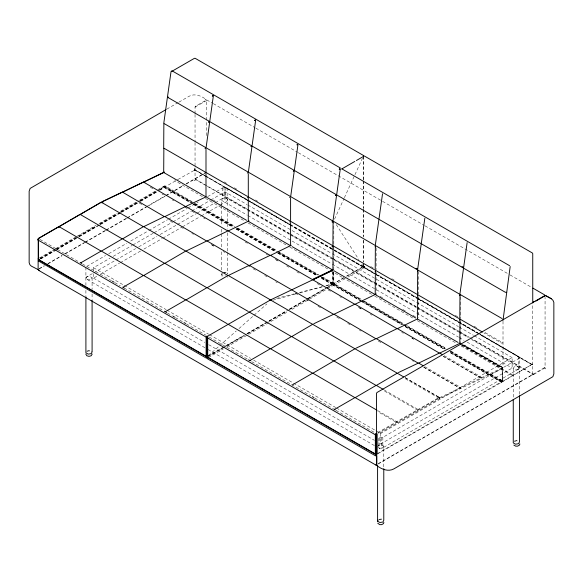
<?xml version="1.0" encoding="UTF-8"?>
<svg xmlns="http://www.w3.org/2000/svg" width="583" height="583" viewBox="0 0 583 583"><rect width="100%" height="100%" fill="white"/><g stroke="black" fill="none" stroke-linecap="round" stroke-linejoin="round"><path stroke-width="0.44" stroke-dasharray="2.92 2.19" d="M206.63 135.577L206.652 121.089M206.652 120.185L206.674 100.269L205.391 99.394L205.93 99.387M346.368 276.182L363.741 266.271L364.295 266.271L364.018 267.735L375.044 274.097M195.043 113.663L195.043 107.163L195.611 106.179L206.586 99.904L212.562 103.176M533.795 374.424L544.507 368.237L545.069 367.254L545.069 297.381M194.394 170.353L194.809 169.857L195.56 170.484L194.052 170.484L194.598 169.879M502.415 381.049L502.138 380.772L502.327 381.646L501.642 382.237L501.759 381.748L450.579 352.198M290.072 225.045L362.509 266.861L363.26 265.556L363.537 265.833L363.158 266.803L346.761 276.276M363.26 262.795L363.26 266.431L364.018 267.735L364.776 266.431L364.295 266.271M195.611 106.179L195.043 107.163M532.374 364.499L532.476 364.12M544.507 368.237L545.069 367.254M363.158 266.803L363.537 262.518M363.537 266.154L362.509 266.861L363.158 266.052M332.04 284.438L332.653 284.147L332.04 284.438L320.227 277.617M222.159 273.551L221.766 274.688L222.159 276.699M502.357 367.29L502.357 367.72L502.123 367.093L463.551 344.823M334.555 219.15L343.999 198.555M344.378 197.732L354.573 175.498M354.952 174.674L362.509 158.197M204.946 347.73L85.905 278.652L86.736 276.867L93.047 273.223M85.905 277.697L86.736 276.867L89.826 276.393L92.092 277.697L91.269 279.483L88.171 279.964L85.905 278.652M221.569 204.852L221.569 200.326L222.4 198.541L225.497 198.06L227.764 199.371L227.764 207.512M227.764 199.371L226.933 201.157L223.836 201.638L221.569 200.326M222.123 273.281L221.569 274.469L223.836 275.781L225.388 275.54M377.587 447.059L378.418 445.274L381.515 444.793L383.782 446.097L383.782 467.799M383.782 446.097L382.951 447.89L379.854 448.363L378.309 447.474M513.259 368.733L514.089 366.94L517.179 366.467L519.446 367.771L518.622 369.564L515.525 370.037L513.259 368.733L513.259 397.664M533.722 374.417L533.365 374.016L544.93 367.392M195.086 178.908C196.209 179.039 194.503 178.209 195.407 179.477L206.426 185.839M289.54 308.975L332.813 284.008L332.813 283.134L333.09 283.411M376.91 453.938L502.415 381.209M327.712 287.273L333.075 283.928M332.711 284.387L332.915 283.076M502.298 381.107L502.021 380.83L501.919 382.084L502.437 381.202L502.437 367.509M325.868 285.889L333.192 283.666L333.228 271.525M519.548 358.086L382.849 437.359L379.752 437.84L378.316 437.359L378.316 447.831L379.752 448.305L382.849 447.831L519.548 368.558M502.021 381.705L502.415 381.362L502.043 367.53L462.436 344.64M532.097 364.659L532.745 363.843L532.745 303.59M363.056 266.868L291.821 225.854M360.833 300.383L334.066 284.927L291.077 309.865M501.752 381.741L501.285 382.149L449.318 352.147M208.335 355.666L219.23 346.04M219.908 345.435L236.261 330.991M238.979 328.586L253.284 315.95M253.969 315.345L266.905 303.911M227.122 277.268L227.785 276.699M332.813 284.329L333.228 283.513L325.882 285.75M159.618 190.342L164.843 187.23L193.184 203.591M166.869 109.101L178.15 102.586M178.93 102.134L189.147 96.239C194.868 93.047 201.616 96.013 206.353 99.627M195.181 107.024L206.754 100.407L206.185 100.079L206.513 100.48M39.229 258.123L54.97 249.036M55.757 248.577L76.227 236.764M77.014 236.312L95.903 225.402M99.052 223.581L117.161 213.13M120.309 211.316L138.411 200.858M139.199 200.406L157.308 189.956M158.095 189.497L163.604 186.32L165.113 186.32L164.355 186.159M163.808 186.749L158.977 189.541M40.118 258.167L55.072 249.531M55.859 249.072L75.542 237.711M78.69 235.896L96.006 225.898M99.941 223.624L117.256 213.626M121.198 211.352L136.939 202.265M140.088 200.45L158.19 189.992M40.395 258.641L53.774 250.916M56.923 249.101L78.18 236.829M78.967 236.37L97.069 225.92M100.218 224.105L119.901 212.744M120.688 212.285L137.216 202.746M140.365 200.924L158.474 190.473M159.261 190.014L163.983 187.289M40.387 258.881L55.83 249.961M56.617 249.509L78.115 237.099M78.625 236.807L99.329 224.849M99.839 224.557L120.55 212.598M121.337 212.146L139.417 201.711M140.197 201.252L156.703 191.727M159.574 190.073L177.647 179.637M177.924 179.477L194.809 170.047L246.769 200.042M40.774 258.969L55.728 250.333M56.515 249.881L76.191 238.52M79.339 236.698L99.802 224.885M100.589 224.426L121.053 212.613M121.84 212.154L139.942 201.703M140.729 201.252L158.831 190.794M39.221 268.595L43.944 265.87M47.872 263.603L62.017 255.434M65.158 253.62L84.025 242.732M84.805 242.273L105.239 230.482M106.026 230.023L126.46 218.224M127.247 217.772L146.107 206.885M146.894 206.433L164.974 195.997M165.754 195.538L183.047 185.554M186.188 183.74L194.052 179.207M195.181 178.551L205.763 172.444M39.134 268.967L44.651 265.782M47.806 263.961L62.009 255.762M64.866 254.115L84.885 242.557M85.351 242.288L105.844 230.46M106.179 230.263L126.686 218.428M127.123 218.173L165.74 195.881M166.126 195.655L183.477 185.642M186.232 184.053L204.363 173.588M86.736 266.402L105.581 255.522M108.722 253.707L126.788 243.279M130.716 241.012L147.995 231.036M148.782 230.584L167.627 219.696M168.414 219.244L187.26 208.364M188.047 207.912L198.256 202.017M207.679 196.573L222.604 187.959L225.701 187.478L246.835 199.335M93.535 270.33L93.535 267.706L110.063 258.167M113.211 256.352L132.101 245.443M132.888 244.991L153.351 233.178M154.138 232.719L172.24 222.269M173.027 221.817L191.129 211.367M191.916 210.908L210.018 200.457M210.806 200.005L224.972 191.822L247.061 204.575M93.834 272.771L115.128 260.477M115.915 260.018L135.635 248.635M138.79 246.813L156.936 236.341M160.092 234.519L176.656 224.951M177.443 224.499L196.369 213.567M197.163 213.116L214.515 203.095M215.302 202.636C219.048 201.186 222.728 196.391 227.137 198.424L246.835 209.8M93.535 273.813L93.535 278.178L97.47 275.905M100.619 274.09L119.508 263.181M120.295 262.729L140.758 250.916M143.906 249.094L162.008 238.644M162.795 238.192L181.685 227.283M182.472 226.831L200.574 216.38M201.361 215.921L219.463 205.471M220.25 205.019L224.972 202.294L247.061 215.047M207.65 356.271L243.891 335.334M247.01 333.549L286.37 310.826M344.065 277.515L333.804 283.44L333.804 246.121M208.845 355.9L246.121 334.38M246.908 333.928L267.889 321.816M268.676 321.357L288.352 309.996M289.139 309.544L308.305 298.474M308.822 298.183L327.201 287.572M207.752 356.767L222.706 348.131M223.493 347.672L244.751 335.407M247.899 333.585L266.001 323.135M269.149 321.313L286.472 311.315M289.62 309.5L306.935 299.502M307.722 299.05L325.824 288.592M326.611 288.14L332.915 284.504M333.192 284.985L334.052 284.919M208.423 357.576L223.376 348.94M226.539 347.111L287.98 311.635M321.408 276.954L333.221 283.775A1.071 0.619 60 0 0 333.972 283.338A1.071 0.619 60 0 0 334.729 284.65L347.125 277.493M347.891 277.049L364.193 267.641L375.212 274.003M377.682 432.564L439.152 397.417L439.597 398.553L378.447 433.861M377.646 433.446L439.662 397.642L502.123 367.888M375.955 430.764L380.684 433.497L512.122 357.612L512.122 368.077L380.684 443.962L378.316 442.599M450.462 351.469L502.429 381.464L532.643 364.018L502.808 381.566M378.068 453.589L502.029 382.018M378.433 463.521L532.468 374.592M378.054 464.061L532.57 374.796L532.782 365.432L532.366 364.615L478.563 333.556M361.249 301.178L333.585 285.327L359.565 300.325M424.715 366.612L459.805 386.864L460.585 388.548L439.597 398.553L404.34 378.199M444.231 355.674L480.873 376.837L481.66 378.513L460.665 388.511L423.848 367.254M86.852 351.483L89.002 350.9L91.152 351.483M514.505 441.389L516.655 440.799L518.498 441.244M195.086 106.9L195.407 106.346M378.841 519.745L380.684 519.307L382.528 519.745M163.706 186.254L165.215 186.254L163.604 186.32M332.813 271.131L332.813 284.008L333.403 283.79M363.639 267.4L364.193 267.641M272.917 300.201L296.353 293.861M299.83 292.928L322.392 286.821M276.612 298.372L295.967 293.417M299.487 292.513L322.363 286.654M332.813 284.008L334.431 283.95L333.294 283.848M501.446 367.421L502.298 368.23L502.298 381.428M223.172 272.567L225.497 272.203M86.736 351.01L89.826 350.529L92.092 351.841M514.089 441.083L517.179 440.61M379.19 519.293L381.515 518.936M194.452 169.988L195.218 170.345M223.974 272.516L225.971 272.516M362.509 266.861L362.888 266.526M532.403 364.419L531.769 364.47L532.09 364.892L479.751 334.555M532.235 364.521L531.718 364.557L532.206 364.557M363.741 266.271L363.879 267.32L364.397 267.4M333.673 270.067L334.431 270.272M332.543 284.482L320.337 277.552M501.752 382.178L449.42 352.081M364.674 266.919L363.362 266.919L363.814 267.305M333.84 283.848L334.321 284.008L333.563 283.848L343.963 277.887A1.071 0.619 60 0 1 343.307 277.945L333.075 272.042M164.836 187.223L164.085 187.23L192.018 203.474M333.702 285.269L332.915 283.95L332.915 270.199M226.816 272.837L227.785 273.551M213.349 103.628L255.062 127.713M255.85 128.165L297.563 152.25M298.35 152.71L381.785 200.88M382.572 201.332L424.286 225.417M425.073 225.869L509.294 274.491M510.081 274.95L532.119 287.674M224.127 181.896L227.261 183.711M234.315 187.777L237.449 189.592M255.463 199.991L257.817 201.346M370.62 266.475L373.754 268.282M391.776 278.689L394.123 280.044M455.228 315.323L459.929 318.034M474.03 326.174L477.164 327.989M484.998 332.507L503.012 342.913L501.62 343.132L483.985 332.966M247.622 199.787L289.394 223.901M290.181 224.36L373.718 272.582M374.505 273.041L416.269 297.155M417.056 297.607L458.041 321.269M458.828 321.721L477.739 332.645M478.526 333.097L519.548 357.131L519.446 394.895M204.91 175.556L194.671 169.631M205.42 175.855L331.64 248.73M332.15 249.021L458.376 321.896M458.887 322.195L478.053 333.257M194.584 169.682L206.003 176.306M206.79 176.766L248.518 200.858M249.305 201.31L291.034 225.402M375.999 274.455L417.727 298.547M418.514 298.999L479.139 334.001M479.926 334.46L531.885 364.455M247.556 200.501L289.285 224.593M375.831 274.557L417.559 298.649M418.346 299.101L460.074 323.193M460.861 323.645L478.964 334.103M247.848 205.034L331.472 253.314M332.259 253.765L415.883 302.045M416.67 302.497L458.478 326.64M459.266 327.092L473.469 335.291M474.256 335.75L512.122 357.612M533.605 373.936L533.926 374.344L533.066 374.424L472.463 339.437M195.56 179.207L246.726 208.743M247.513 209.202L289.234 233.287M290.021 233.739L331.742 257.824M332.529 258.284L373.463 281.917M374.25 282.369L415.97 306.454M416.758 306.913L458.478 330.998M459.266 331.45L469.497 337.36M470.284 337.812L532.468 373.718M207.213 186.29L290.64 234.461M291.427 234.913L333.148 258.998M333.935 259.457L417.362 307.627M418.149 308.079L459.87 332.164M460.657 332.616L469.315 337.615M247.622 210.252L289.394 234.366M290.181 234.825L373.718 283.054M374.505 283.506L416.269 307.62M417.056 308.079L458.041 331.734M458.828 332.193L468.28 337.652M471.436 339.474L519.548 367.596M247.848 215.499L331.472 263.778M332.259 264.23L415.883 312.51M416.67 312.969L458.478 337.105M459.266 337.564L464.002 340.297M467.158 342.119L512.122 368.077M213.159 199.991L215.513 201.346M380.021 296.324L383.155 298.132M402.736 309.442L405.87 311.249M412.924 315.323L416.058 317.13M463.66 344.779L501.861 366.838M462.326 344.699L501.788 367.538M462.144 344.779L501.14 367.297M461.991 344.961L502.728 368.478L481.74 378.476L443.35 356.315M461.328 345.216L513.273 375.204A1.071 0.619 60 0 1 512.523 375.641L460.555 345.639M202.381 196.58L175.614 181.131A1.071 0.619 60 0 1 175.235 180.796M205.529 198.402L244.896 221.132M248.045 222.946L288.986 246.587M289.773 247.039L328.353 269.31M371.59 294.277L344.823 278.82A1.071 0.619 60 0 1 344.444 278.485M374.738 296.091L414.105 318.821M417.253 320.643L456.62 343.365M192.142 201.645L164.763 185.649A1.071 0.619 60 0 0 165.521 186.954L191.501 201.958M195.29 203.467L234.636 226.182M237.784 228.004L277.136 250.719M277.923 251.178L318.85 274.804M322.785 277.078L361.351 299.341M364.499 301.156L403.844 323.878M406.992 325.693L446.345 348.415M451.067 351.141L503.012 381.129M194.649 203.773L234.016 226.503M237.164 228.317L276.531 251.047M277.319 251.499L318.26 275.14M334.729 284.65L360.709 299.647M363.858 301.462L403.225 324.192M404.012 324.651L444.953 348.284M165.12 186.749L193.461 203.117M194.248 203.569L235.977 227.661M236.764 228.113L276.131 250.843M279.279 252.658L320.22 276.298M321.007 276.75L332.813 283.571M334.329 284.446L361.096 299.895M361.883 300.354L403.611 324.447M404.398 324.899L445.339 348.532M450.061 351.265L502.029 381.26M193.971 204.05L233.331 226.772M236.487 228.587L277.421 252.228M278.208 252.679L317.575 275.409M321.51 277.676L332.536 284.045M361.62 300.835L402.554 324.469M403.341 324.928L445.069 349.013M192.805 203.926L232.952 227.108M236.1 228.922L274.673 251.193M277.821 253.007L317.181 275.737M362.036 301.63L402.183 324.811M405.331 326.626L443.903 348.896M164.34 187.617L190.32 202.614M193.469 204.436L232.836 227.159M235.984 228.981L274.564 251.251M277.712 253.073L317.079 275.795M360.352 300.784L402.081 324.877M405.229 326.691L443.809 348.969M194.241 212.489L191.887 211.133L194.161 212.525M275.708 259.53L277.275 260.433M358.749 307.467L361.096 308.822M412.013 338.227L413.58 339.131M150.29 187.201L153.424 189.009M162.038 193.986L163.604 194.89M172.225 199.867L173.792 200.771M203.554 217.955L205.121 218.858M245.079 241.923L247.425 243.286M266.227 254.137L267.794 255.041M275.628 259.566L278.761 261.373M286.596 265.899L288.949 267.254M296.776 271.78L299.13 273.136M317.145 283.535L320.278 285.342M328.112 289.868L330.466 291.223M339.867 296.652L341.434 297.556M358.669 307.511L361.803 309.318M370.416 314.288L371.983 315.199M401.753 332.383L403.319 333.287M411.933 338.264L413.5 339.168M443.269 356.351L481.66 378.513M211.549 244.685L213.903 246.048M295.377 293.081L296.944 293.985M139.403 203.11L141.749 204.473M169.952 220.753L173.085 222.56M181.707 227.538L183.273 228.441M191.887 233.419L193.454 234.322M211.476 244.722L213.823 246.077M223.223 251.506L224.79 252.41M252.993 268.697L256.906 270.957M264.74 275.475L267.094 276.838M275.708 281.808L277.275 282.711M295.297 293.118L298.43 294.925M306.264 299.451L308.611 300.806M318.012 306.235L321.925 308.494M336.814 317.086L339.947 318.894M347.781 323.419L350.128 324.775M359.529 330.204L361.096 331.108M378.331 341.055L381.464 342.87M412.013 360.505L413.58 361.409M423.768 367.29L460.585 388.548M405.156 377.624L438.941 397.147A1.071 0.67 64.5 0 1 439.633 398.532A1.071 0.619 60 0 0 438.882 397.227M405.032 377.653L439.662 397.642M384.008 389.838L417.53 409.193L418.507 410.724L384.044 390.829M377.667 410.6L396.382 421.407L397.358 422.937L377.777 411.634M93.535 267.706L123.509 285.014M124.296 285.473L166.111 309.609M166.898 310.069L208.707 334.205M209.501 334.664L250.522 358.348M253.678 360.17L335.721 407.532M336.508 407.991L375.16 430.305M39.979 239.409L79.346 262.139M82.495 263.953L111.63 280.773M114.778 282.595L120.287 285.772M124.223 288.046L162.016 309.865M167.525 313.049L172.247 315.775M175.403 317.589L183.273 322.137M186.422 323.959L206.105 335.32M209.202 337.098L247.782 359.376M251.718 361.649L310.768 395.74M314.703 398.007L332.813 408.464M335.961 410.286L375.328 433.009M93.535 278.178L204.764 342.396M208.707 344.677L374.373 440.318M208.095 349.552L374.381 445.558M336.26 224.601L358.844 259.581M361.788 264.15L363.26 266.431M194.605 169.609L194.226 168.64L194.962 170.017M363.879 267.32L364.018 267.735M518.717 356.3L518.717 369.389M503.012 321.204L503.012 367.334M460.708 296.776L460.708 318.486M460.708 321.204L460.708 342.01M418.405 271.452L418.405 294.065M418.405 296.776L418.405 317.582M382.849 437.359L382.849 447.831M381.413 437.84L381.413 448.305M380.684 433.497L380.684 443.962M379.752 437.84L379.752 448.305M376.108 247.935L376.108 269.645M376.108 272.356L376.108 293.162M363.537 156.273L363.537 179.885M363.537 180.796L363.537 208.627M363.537 209.53L363.537 237.092M363.537 240.407L363.537 261.614M363.26 156.55L363.26 180.162M363.26 181.073L363.26 208.313M363.26 209.224L363.26 236.465M363.26 240.094L363.26 261.891M333.804 220.797L333.804 245.217M333.09 271.394L333.09 283.732M227.764 208.415L227.764 229.206M227.764 232.828L227.764 251.812M227.764 252.716L227.764 273.514M227.137 187.959L227.137 198.424M225.701 187.478L225.701 197.943M224.972 191.822L224.972 202.294M224.04 187.478L224.04 197.943M222.604 187.959L222.604 198.424M221.569 205.755L221.569 225.643M221.569 229.265L221.569 232.879M221.569 233.783L221.569 247.345M221.569 251.863L221.569 269.951M195.043 114.406L195.043 141.727M195.043 142.471L195.043 166.92M195.043 167.824L195.043 178.85M194.809 169.857L194.809 170.302M92.092 277.697L92.092 289.452M92.092 293.97L92.092 299.4M85.905 267.233L85.905 285.889M85.905 290.407L85.905 295.836M503.18 381.027A1.071 0.619 60 0 1 502.429 381.464M174.958 180.315A1.071 0.619 60 0 1 174.856 179.819M532.25 374.905L531.711 375.022L532.25 374.905M545.491 368.507L545.309 368.915L545.491 368.507M195.181 180.176L194.431 180.176L195.181 180.176M439.524 398.597A1.071 0.619 60 0 0 438.766 397.285A1.071 0.67 64.5 0 1 439.524 398.597"/><path stroke-width="0.87" d="M207.417 337.754L207.65 336.209L270.454 299.954L332.915 270.199M376.115 433.468L376.858 433.898L376.858 434.772L376.108 435.21L207.65 337.958L207.65 336.209M332.9 222.436L333.075 221.576L332.9 245.742L374.235 269.601M332.9 246.857L333.075 246.004L332.9 270.162M375.204 246.857L375.372 246.004L375.204 270.162L417.013 294.291M375.204 271.277L375.372 270.425L375.204 294.583L376.108 294.065M417.508 271.277L417.676 270.425L417.508 294.583L458.836 318.449M417.508 295.705L417.676 294.845L417.508 319.01L458.056 342.425M459.805 295.705L459.98 294.845L459.805 319.01L482.425 332.062M459.805 320.125L459.98 319.273L459.805 343.431L461.364 344.334M336.559 195.502L332.973 221.052L374.774 245.181M340.232 169.325L336.646 194.875L378.447 219.011M378.863 219.922L375.277 245.472L417.078 269.608M382.535 193.753L378.95 219.303L420.751 243.432M421.166 244.343L417.581 269.893L459.375 294.029M424.839 218.173L421.254 243.723L463.048 267.852M463.463 268.77L459.878 294.32L502.007 318.529M467.136 242.594L463.551 268.144L505.352 292.28L506.685 292.316M209.654 122.233L206.069 147.783L247.862 171.912M213.327 96.057L209.742 121.607L251.535 145.743M251.951 146.654L248.365 172.204L290.166 196.333M255.624 120.477L252.038 146.027L293.839 170.163M294.255 171.074L290.669 196.624L332.47 220.76M297.928 144.905L294.342 170.455L336.143 194.584M375.357 434.772L376.858 434.772L376.866 453.96L376.152 454.609L375.35 453.96L375.35 434.772M38.704 260.12L39.199 259.887L38.544 259.938L38.128 260.761L38.128 269.484M207.65 337.083L207.752 357.517L375.729 454.5L376.858 453.96L376.858 434.772M207.752 356.767L207.65 356.271L206.134 356.264L38.442 259.45L38.208 258.772M92.201 354.063L91.152 355.768L89.002 356.351L86.852 355.768L85.796 354.063M208.036 357.481C208.007 358.159 208.561 357.554 207.482 357.146L207.657 356.271L206.52 356.811L38.544 259.829L38.544 259.071M383.891 522.463L383.497 523.6L381.683 524.642L379.686 524.642L377.726 523.177M519.861 443.962L519.468 445.099L517.653 446.141L515.663 446.141L513.849 445.099M38.208 259.253L38.208 239.591M38.34 260.12L38.544 260.696M383.782 468.703L383.782 520.24L382.951 522.033L379.854 522.506L377.587 521.202L378.141 520.007M163.859 123.888L163.692 148.046L205.027 171.912M163.859 148.308L163.692 172.473L205.027 196.333M185.62 207.519L186.713 205.974L206.163 196.792M249.152 266.395L250.245 264.857L270.344 255.281L311.665 279.14M376.858 464.432L376.858 455.709L376.108 454.397L207.65 357.146L207.657 356.271L206.134 356.264L206.134 337.083L37.684 239.824L38.442 239.387M59.451 226.459L80.09 214.376L121.883 238.666M80.6 214.245L101.245 202.163L143.032 226.459M101.755 250.879L122.394 238.797L164.187 263.093M122.904 238.666L143.542 226.59L185.336 250.879M144.052 275.3L164.697 263.224L206.491 287.514M165.208 263.093L185.846 251.011L227.64 275.3M186.356 299.728L207.001 287.645L248.322 311.504M207.504 287.514L228.15 275.431L269.47 299.29M270.964 348.568L291.602 336.493L333.396 360.782M292.112 336.362L312.758 324.279M313.26 372.996L333.906 360.913L375.7 385.203M334.416 360.782L355.054 348.7M355.564 397.417L376.21 385.334L383.228 389.386M376.72 385.203L397.358 373.127M376.961 465.679C381.603 469.257 388.256 472.004 393.853 468.892L552.859 376.72L553.85 373.943L553.85 302.417C553.245 298.292 547.568 297.162 545.127 295.421L376.961 392.527L376.545 393.336L376.545 464.862M122.838 192.011L143.433 182.013L185.197 206.346M143.906 181.976L164.428 172.014M144.067 226.474L164.668 216.468L206.346 240.845M165.142 216.439L185.737 206.44L227.494 230.773M186.371 250.901L206.972 240.896L248.649 265.265M207.446 240.859L228.04 230.861L269.798 255.194M228.514 230.824L249.028 220.862M228.674 275.322L249.269 265.316L290.596 289.175M270.818 255.245L291.332 245.283M334.351 314.128L354.945 304.129L396.71 328.462M355.419 304.093L375.94 294.131M376.654 338.548L397.249 328.557L439.006 352.883M397.723 328.513L417.443 318.937M418.958 362.976L439.553 352.977L442.672 354.777M440.027 352.941L460.541 342.979M544.93 295.865L544.507 295.399L544.93 295.865L535.872 301.098M38.813 260.215L39.192 259.88M206.892 356.701L206.513 357.036L207.271 357.036M375.897 454.806L376.756 454.339L375.904 454.565L375.692 454.099L375.707 434.911M375.722 454.733L376.108 454.397L375.729 454.5M38.813 270.024L39.192 270.359M38.536 239.015L38.544 239.759M171.941 70.754L171.023 71.636L167.438 97.186L209.239 121.315M168.268 96.931L167.35 97.806L163.765 123.356L205.566 147.492M38.813 238.855L38.813 239.285M292.221 384.999L312.758 373.127L354.544 397.417M206.134 337.083L206.892 337.513L207.65 337.076L207.417 336.406L207.417 336.879M171.985 71.272L194.431 58.322L195.188 58.322L363.158 155.304L363.537 155.96M166.089 109.553L30.141 188.411L29.15 191.18L29.15 262.707L29.864 264.704L31.278 266.074L38.07 269.586M38.667 238.294L58.941 226.59L100.735 250.879M38.442 238.513L101.245 202.257L164.056 172.4M58.125 227.705L59.692 226.794M205.027 148.607L205.85 148.126M205.027 173.027L205.85 172.553M80.971 262.714L101.245 251.011L143.032 275.3M247.33 173.027L248.154 172.553M247.33 197.455L248.154 196.974M123.268 287.135L143.542 275.431L185.336 299.728M289.627 197.455L290.458 196.974M341.784 168.953L354.821 161.425M356.359 160.536L363.26 156.55M289.627 221.875L290.458 221.394M165.572 311.562L185.846 299.859L227.166 323.711M331.931 221.875L332.762 221.394M331.931 246.296L332.762 245.822M250.18 360.411L270.454 348.7L312.248 372.996M334.78 409.251L355.054 397.548L376.888 410.155M271.131 300.434A1.071 0.67 64.5 0 0 270.745 300.332A1.071 0.612 60.2 0 1 271.066 300.471L271.248 300.369A1.071 0.67 64.5 0 0 270.862 300.274M101.857 202.775L102.025 202.673A1.071 0.67 64.5 0 0 101.639 202.578L103.286 201.791M102.273 201.623L122.364 192.047L164.042 216.417M143.476 182.668L145.225 181.816M312.612 279.374L333.09 269.616M313.122 279.672L332.784 270.301M313.785 323.74L333.877 314.164L375.554 338.534M356.082 348.168L376.181 338.585L417.858 362.954M398.386 372.588L418.485 363.012L423.156 365.709M375.911 454.798L376.48 454.733M376.756 434.277L375.459 434.277M376.756 454.339L376.108 454.587L376.115 434.954L376.108 454.5M363.639 156.018L364.397 156.018L532.374 252.993L532.745 253.649L532.745 303.007M375.722 464.972L376.48 464.972L375.722 464.972L38.536 270.293M376.866 453.96L375.357 453.96L376.523 454.099M375.459 455.214L376.458 455.33L376.523 455.84M332.645 269.951L332.223 269.725L332.594 270.06M332.543 270.016L332.121 269.791L332.492 270.133M172.692 71.192L340.392 168.013M341.9 168.888L509.6 265.702M532.906 288.126L544.711 294.94M545.63 295.508L551.256 298.758M462.035 266.533L463.602 267.437M416.058 268.282L417.625 269.186M247.33 196.333L205.996 172.473L205.996 149.168M289.627 220.753L248.292 196.894L248.292 173.588M331.931 245.181L290.596 221.314L290.596 198.009M206.776 197.346L246.551 220.308M289.627 245.181L248.292 221.314L248.292 198.009M292.156 246.638L331.931 269.601M334.46 271.066L374.235 294.029M375.984 295.034L415.759 317.997M312.648 279.709L354.406 304.042M291.573 289.744L333.25 314.113M270.454 299.954L403.451 376.771M249.298 312.065L291.092 336.362M228.15 324.279L269.944 348.568M80.133 262.59L81.707 263.501M112.417 281.225L113.991 282.136M122.649 287.135L124.223 288.046M164.377 311.227L166.738 312.59M173.034 316.226L174.616 317.137M184.06 322.588L185.634 323.499M248.569 359.828L250.143 360.739M312.342 396.644L313.916 397.555M333.6 408.916L335.174 409.827M206.892 337.513L207.65 337.958M38.23 259.428L38.624 259.748M38.442 240.254L38.128 239.824M38.128 259.012L38.544 259.829M207.337 356.709L207.657 357.146M38.128 260.769L206.134 358.013A1.071 0.619 0 0 0 206.892 358.188M376.319 454.798L376.465 455.33M206.142 356.271L206.244 356.65M510.183 266.526L503.012 320.293M376.115 455.367L376.115 455.891L375.357 455.724L207.657 358.888A1.071 0.619 0 0 1 207.344 358.45M519.446 395.806L519.446 441.914L518.622 443.699L515.525 444.18L513.259 442.876L513.259 399.472M377.587 465.139L377.587 521.202M290.596 222.436L290.596 245.742M207.3 337.214L207.308 356.402M206.892 337.266L206.892 356.898M206.484 337.214L206.484 356.402M205.996 173.588L205.996 196.894M92.092 300.303L92.092 351.841L91.269 353.626L88.171 354.107L85.905 352.795L85.905 296.74M38.442 240.262L38.442 259.45M270.804 300.303A1.071 0.612 60.2 0 1 271.182 300.405M270.213 300.405A1.071 0.619 59.8 0 0 269.557 299.596L269.725 299.494A1.071 0.67 64.5 0 1 270.097 299.83M101.588 202.607A1.071 0.619 60 0 1 101.959 202.709M270.315 300.34A1.071 0.619 59.8 0 0 269.659 299.531A1.071 0.67 64.5 0 1 270.242 300.391M533.401 302.227L533.926 301.506L533.401 302.227M38.208 238.717L38.208 239.19L38.208 238.717M212.715 95.816L212.307 96.013L213.181 95.612L212.715 95.816M209.042 121.993L208.634 122.182L209.508 121.781L209.042 121.993M255.011 120.236L254.611 120.433L255.485 120.032L255.011 120.236M251.339 146.413L250.938 146.603L251.812 146.202L251.339 146.413M297.315 144.664L296.915 144.854L297.789 144.453L297.315 144.664M293.643 170.834L293.242 171.03L294.116 170.63L293.643 170.834M339.619 169.085L339.211 169.281L340.093 168.881L339.619 169.085M335.946 195.261L335.538 195.451L336.42 195.05L335.946 195.261M207.308 336.34L206.484 336.34L207.308 336.34M376.516 434.036L375.692 434.036L376.516 434.036"/></g></svg>
